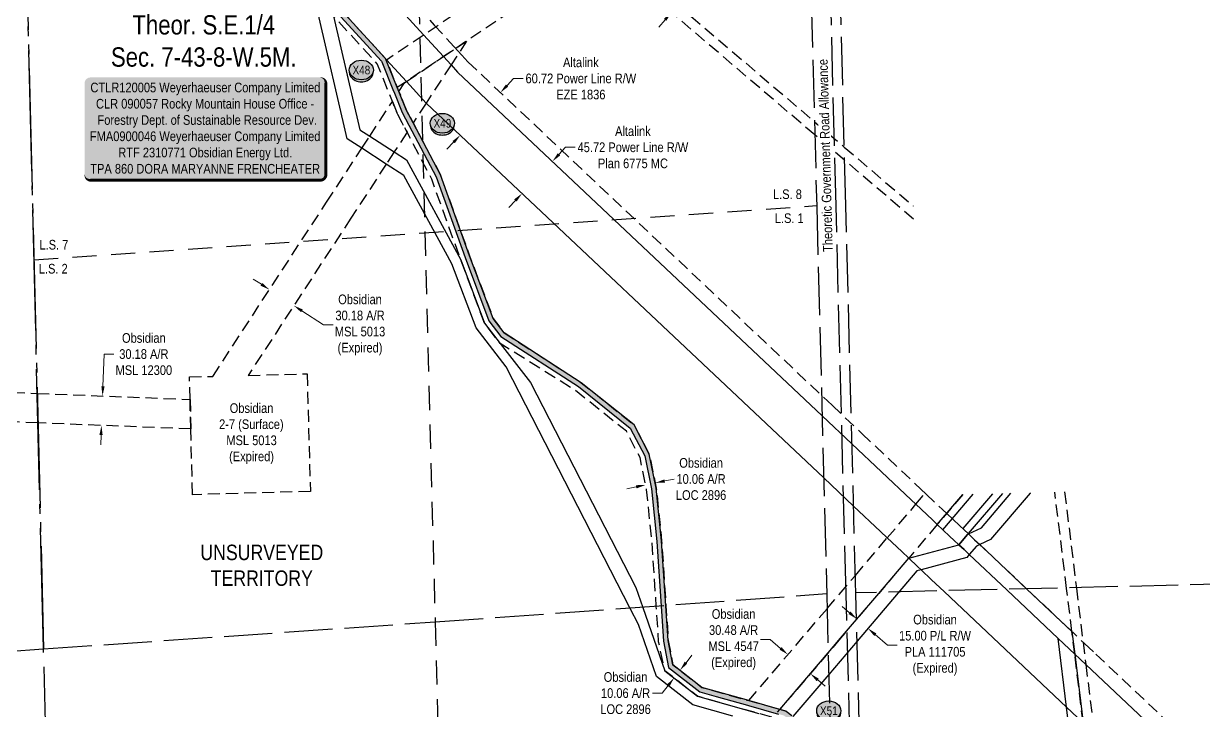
# Model space of a CAD drawing. Extents: x 624075 to 630566, y 5837004 to 5843820.
# Drawn here: x 625038 to 626260, y 5838624 to 5839336 of the extents above; entities that cross this region are included whole.
import ezdxf
from ezdxf.enums import TextEntityAlignment as Align

# ---------------------------------------------------------------- set-up
doc = ezdxf.new("R2010")
doc.units = 0
doc.header["$LTSCALE"] = 5
doc.header["$PDSIZE"] = 0.5
for name, pattern in [('foc-ACCESSROAD', [3.75, 2.5, -1.25]), ('foc-FLOWLINE', [3.75, 2.5, -1.25]), ('foc-LSD', [8, 5, -3]), ('foc-QUARTERLINE', [33, 25, -3, 2, -3]), ('foc-UNSURVEYED', [12.5, 10, -2.5])]:
    doc.linetypes.add(name, pattern=pattern)
doc.layers.get('Defpoints').update_dxf_attribs({"color": 9})
for name, color, linetype in [('AS-SURFACE IMPACT', 7, 'Continuous'), ('C-AR', 13, 'foc-ACCESSROAD'), ('C-RW', 13, 'Continuous'), ('C-SYMBOL', 7, 'Continuous'), ('C-WS', 13, 'foc-ACCESSROAD'), ('C-WS-S', 13, 'Continuous'), ('F-EZE', 190, 'foc-FLOWLINE'), ('F-RW', 190, 'Continuous'), ('L-ROAD-T', 7, 'Continuous'), ('L-SECQ', 8, 'foc-QUARTERLINE'), ('L-SECTION-LSD', 7, 'foc-LSD'), ('L-UNS-T', 3, 'Continuous'), ('L-USEC', 7, 'foc-UNSURVEYED'), ('P-CROSSINGS', 250, 'Continuous'), ('P-TEMP-H', 41, 'Continuous'), ('P-TEMP_WORKSPACE', 46, 'Continuous')]:
    doc.layers.add(name, color=color, linetype=linetype)
for name, color, linetype, lineweight in [('C-AR-T', 13, 'Continuous', 9), ('C-WS-T', 13, 'Continuous', 9), ('F-RW-T', 190, 'Continuous', 9)]:
    doc.layers.add(name, color=color, linetype=linetype, lineweight=lineweight)
doc.styles.add('100L', font='ARIALN.TTF', dxfattribs={"height": 11})
doc.styles.add('175L', font='ARIALN.TTF', dxfattribs={"height": 20})
doc.styles.add('80', font='ARIALN.TTF', dxfattribs={"height": 10})
doc.styles.add('80CG', font='ARIALN.TTF', dxfattribs={"height": 10})
doc.styles.add('80L', font='ARIALN.TTF', dxfattribs={"height": 10})
doc.styles.add('Crossing', font='ARIALN.TTF', dxfattribs={"height": 10})
doc.dimstyles.new('Compass 5 000', dxfattribs={"dimscale": 5, "dimtxt": 9, "dimasz": 2, "dimexe": 0.2, "dimexo": 0.0625, "dimgap": 0.5, "dimtad": 0, "dimtih": 1, "dimtoh": 1, "dimzin": 0, "dimdsep": 46, "dimtxsty": '80CG', "dimcen": 0.1, "dimse1": 1, "dimse2": 1, "dimclrd": 256, "dimclrt": 256, "dimaunit": 1, "dimadec": 4, "dimazin": 0, "dimtfac": 0.06, "dimtofl": 0, "dimtmove": 0, "dimatfit": 1, "dimfxl": 0.2, "dimtolj": 1, "dimtzin": 0, "dimlwd": -1, "dimarcsym": 0})

# ---------------------------------------------------------------- blocks, each defined once
blk = doc.blocks.new('*D47')
at = {"layer": 'C-AR-T', "transparency": 16777216}
for p, q in [((625723.7, 5838673.6), (625729.8, 5838681.5)), ((625705.2, 5838649.9), (625699, 5838642.1)), ((625699, 5838642.1), (625689, 5838642.1))]:
    blk.add_line(p, q, dxfattribs=at)
for points in [[(625722.4, 5838674.7), (625725, 5838672.6), (625717.5, 5838665.8)], [(625703.9, 5838651), (625706.5, 5838648.9), (625711.3, 5838657.8)]]:
    blk.add_solid(points, dxfattribs=at)
at = {"layer": 'Defpoints', "color": 0, "transparency": 16777216}
for p in [(625710.3, 5838658.6), (625711.3, 5838657.8), (625716.5, 5838666.5)]:
    blk.add_point(p, dxfattribs=at)
at = {"layer": 'C-AR-T', "transparency": 16777216, "insert": (625661.1, 5838642.1), "char_height": 10, "attachment_point": 5, "style": '80CG'}
blk.add_mtext('\\A1;Obsidian\\P10.06 A/R\\PLOC 2896', dxfattribs=at)
blk = doc.blocks.new('*D48')
at = {"layer": 'C-AR-T', "transparency": 16777216}
for p, q in [((625701.6, 5838861.9), (625711.4, 5838863.9)), ((625672.1, 5838855.8), (625662.3, 5838853.8))]:
    blk.add_line(p, q, dxfattribs=at)
for points in [[(625701.2, 5838863.5), (625701.9, 5838860.2), (625691.8, 5838859.9)], [(625671.8, 5838857.5), (625672.5, 5838854.2), (625681.9, 5838857.8)]]:
    blk.add_solid(points, dxfattribs=at)
at = {"layer": 'Defpoints', "color": 0, "transparency": 16777216}
for p in [(625681.9, 5838858.1), (625691.7, 5838860.1), (625691.8, 5838859.9)]:
    blk.add_point(p, dxfattribs=at)
at = {"layer": 'C-AR-T', "transparency": 16777216, "insert": (625739.3, 5838863.9), "char_height": 10, "attachment_point": 5, "style": '80CG'}
blk.add_mtext('\\A1;Obsidian\\P10.06 A/R\\PLOC 2896', dxfattribs=at)
blk = doc.blocks.new('*D55')
at = {"layer": 'C-WS-T', "transparency": 16777216}
for p, q in [((625810.9, 5838697.6), (625800.9, 5838697.6)), ((625821.6, 5838688.5), (625810.9, 5838697.6)), ((625860.1, 5838655.8), (625867.7, 5838649.3))]:
    blk.add_line(p, q, dxfattribs=at)
for points in [[(625822.7, 5838689.8), (625820.6, 5838687.2), (625829.3, 5838682)], [(625861.2, 5838657.1), (625859, 5838654.5), (625852.5, 5838662.3)]]:
    blk.add_solid(points, dxfattribs=at)
at = {"layer": 'Defpoints', "color": 0, "transparency": 16777216}
for p in [(625839.3, 5838693.8), (625829.3, 5838682), (625862.5, 5838674.1)]:
    blk.add_point(p, dxfattribs=at)
at = {"layer": 'C-WS-T', "transparency": 16777216, "insert": (625773, 5838697.6), "char_height": 10, "attachment_point": 5, "style": '80CG'}
blk.add_mtext('\\A1;Obsidian\\P30.48 A/R\\P{\\A0;MSL 4547\\P(Expired)}', dxfattribs=at)
blk = doc.blocks.new('*D56')
at = {"layer": 'C-WS-T', "transparency": 16777216}
for p, q in [((625283.9, 5839065.6), (625275.5, 5839071)), ((625325.9, 5839038.1), (625348.2, 5839023.5)), ((625348.2, 5839023.5), (625358.2, 5839023.5))]:
    blk.add_line(p, q, dxfattribs=at)
for points in [[(625284.8, 5839067), (625283, 5839064.2), (625292.3, 5839060.1)], [(625326.8, 5839039.5), (625325, 5839036.7), (625317.5, 5839043.6)]]:
    blk.add_solid(points, dxfattribs=at)
at = {"layer": 'Defpoints', "color": 0, "transparency": 16777216}
for p in [(625307.5, 5839083.5), (625292.3, 5839060.1), (625332.8, 5839067)]:
    blk.add_point(p, dxfattribs=at)
at = {"layer": 'C-WS-T', "transparency": 16777216, "insert": (625386.1, 5839023.5), "char_height": 10, "attachment_point": 5, "style": '80CG'}
blk.add_mtext('\\A1;Obsidian\\P30.18 A/R\\PMSL 5013\\P(Expired)', dxfattribs=at)
blk = doc.blocks.new('*D57')
at = {"layer": 'C-WS-T', "transparency": 16777216}
for p, q in [((625119.8, 5838959.9), (625121.1, 5838993.3)), ((625121.1, 5838993.3), (625131.1, 5838993.3)), ((625117.9, 5838909.5), (625117.5, 5838899.5))]:
    blk.add_line(p, q, dxfattribs=at)
for points in [[(625118.2, 5838960), (625121.5, 5838959.8), (625119.4, 5838949.9)], [(625116.2, 5838909.5), (625119.5, 5838909.4), (625118.3, 5838919.4)]]:
    blk.add_solid(points, dxfattribs=at)
at = {"layer": 'Defpoints', "color": 0, "transparency": 16777216}
for p in [(625092.3, 5838951), (625119.4, 5838949.9), (625091.1, 5838920.5)]:
    blk.add_point(p, dxfattribs=at)
at = {"layer": 'C-WS-T', "transparency": 16777216, "insert": (625162.2, 5838993.3), "char_height": 10, "attachment_point": 5, "style": '80CG'}
blk.add_mtext('\\A1;Obsidian\\P30.18 A/R\\PMSL 12300', dxfattribs=at)
blk = doc.blocks.new('*D59')
at = {"layer": 'C-WS-T', "transparency": 16777216}
for p, q in [((625721.6, 5839362.5), (625728.1, 5839370.1)), ((625728.1, 5839370.1), (625738.1, 5839370.1)), ((625702.1, 5839339.6), (625695.6, 5839332))]:
    blk.add_line(p, q, dxfattribs=at)
for points in [[(625720.3, 5839363.6), (625722.9, 5839361.5), (625715.1, 5839354.9)], [(625700.8, 5839340.7), (625703.3, 5839338.5), (625708.6, 5839347.2)]]:
    blk.add_solid(points, dxfattribs=at)
at = {"layer": 'Defpoints', "color": 0, "transparency": 16777216}
for p in [(625708.6, 5839347.2), (625771.4, 5839306.8), (625764.9, 5839299.2)]:
    blk.add_point(p, dxfattribs=at)
at = {"layer": 'C-WS-T', "transparency": 16777216, "insert": (625789.6, 5839370.1), "char_height": 10, "attachment_point": 5, "style": '80CG'}
blk.add_mtext('\\A1;Obsidian\\P10.06 Flowline R/W\\PPLA 2558', dxfattribs=at)
blk = doc.blocks.new('*D105')
at = {"layer": 'C-WS-T', "transparency": 16777216}
for p, q in [((625893, 5838725.4), (625885.4, 5838731.9)), ((625919.7, 5838702.7), (625932.5, 5838691.8)), ((625932.5, 5838691.8), (625942.5, 5838691.8))]:
    blk.add_line(p, q, dxfattribs=at)
for points in [[(625894.1, 5838726.7), (625892, 5838724.1), (625900.7, 5838718.9)], [(625920.8, 5838704), (625918.6, 5838701.4), (625912.1, 5838709.2)]]:
    blk.add_solid(points, dxfattribs=at)
at = {"layer": 'Defpoints', "color": 0, "transparency": 16777216}
for p in [(625906.4, 5838725.6), (625917.8, 5838715.9), (625912.1, 5838709.2)]:
    blk.add_point(p, dxfattribs=at)
at = {"layer": 'C-WS-T', "transparency": 16777216, "insert": (625981.6, 5838691.8), "char_height": 10, "attachment_point": 5, "style": '80CG'}
blk.add_mtext('\\A1;Obsidian\\P15.00 P/L R/W\\PPLA 111705\\P(Expired)', dxfattribs=at)
blk = doc.blocks.new('*D109')
at = {"layer": 'Defpoints', "color": 0, "transparency": 16777216}
for p in [(625585.3, 5839192.9), (625641.7, 5839139.7), (625610.4, 5839106.5)]:
    blk.add_point(p, dxfattribs=at)
at = {"layer": 'F-RW-T', "transparency": 16777216}
for p, q in [((625592.1, 5839200.2), (625599, 5839207.5)), ((625599, 5839207.5), (625609, 5839207.5)), ((625547.1, 5839152.4), (625540.2, 5839145.1))]:
    blk.add_line(p, q, dxfattribs=at)
for points in [[(625590.9, 5839201.4), (625593.4, 5839199.1), (625585.3, 5839192.9)], [(625545.8, 5839153.6), (625548.3, 5839151.3), (625553.9, 5839159.7)]]:
    blk.add_solid(points, dxfattribs=at)
at = {"layer": 'F-RW-T', "transparency": 16777216, "insert": (625668.7, 5839207.5), "char_height": 10, "attachment_point": 5, "style": '80CG'}
blk.add_mtext('\\A1;Altalink\\P45.72 Power Line R/W\\PPlan 6775 MC', dxfattribs=at)
blk = doc.blocks.new('*U129')
h = blk.add_hatch(color=255)
edge = h.paths.add_edge_path()
edge.add_line((-119, -54), (119, -54))
edge.add_arc((119, -48), 6, 270, 360)
edge.add_line((125, -48), (125, 46.5))
edge.add_arc((119, 46.5), 6, 0, 90)
edge.add_line((119, 52.5), (-119, 52.5))
edge.add_arc((-119, 46.5), 6, 90, 180)
edge.add_line((-125, 46.5), (-125, -48))
edge.add_arc((-119, -48), 6, 180, 270)
at = {"color": 44, "flags": 128}
blk.add_lwpolyline([(-119, -54, 3, 3, 0), (119, -54, 3, 3, 0.414214), (125, -48, 3, 3, 0), (125, 46.5, 3, 0, 0.414214), (119, 52.5, 0, 0, 0), (-119, 52.5, 0, 0, 0.414214), (-125, 46.5, 0, 0, 0), (-125, -48, 0, 3, 0.414214)], format="xyseb", close=True, dxfattribs=at)
at = {"color": 44, "style": '80'}
blk.add_attdef('ENTER_TEXT_001', (-36, -5), '', height=10, dxfattribs=at)
blk = doc.blocks.new('*D141')
at = {"layer": 'Defpoints', "color": 0, "transparency": 16777216}
for p in [(625527.6, 5839267.9), (625531.5, 5839264.3), (625486, 5839223.8)]:
    blk.add_point(p, dxfattribs=at)
at = {"layer": 'F-RW-T', "transparency": 16777216}
for p, q in [((625538.4, 5839271.6), (625545.2, 5839278.8)), ((625545.2, 5839278.8), (625555.2, 5839278.8)), ((625483, 5839212.8), (625476.1, 5839205.6))]:
    blk.add_line(p, q, dxfattribs=at)
for points in [[(625537.2, 5839272.7), (625539.6, 5839270.4), (625531.5, 5839264.3)], [(625481.8, 5839214), (625484.2, 5839211.7), (625489.9, 5839220.1)]]:
    blk.add_solid(points, dxfattribs=at)
at = {"layer": 'F-RW-T', "transparency": 16777216, "insert": (625614.8, 5839278.8), "char_height": 10, "attachment_point": 5, "style": '80CG'}
blk.add_mtext('\\A1;Altalink\\P60.72 Power Line R/W\\PEZE 1836', dxfattribs=at)
blk = doc.blocks.new('xing2')
h = blk.add_hatch(color=50)
h.dxf.hatch_style = 1
edge = h.paths.add_edge_path()
edge.add_ellipse((0, 0), major_axis=(-12.5, 0), ratio=0.816297, start_angle=0, end_angle=360)
h = blk.add_hatch(color=250)
h.dxf.hatch_style = 1
edge = h.paths.add_edge_path()
edge.add_ellipse((0, -2), major_axis=(-12.5, 0), ratio=0.816297, start_angle=0, end_angle=180)
edge.add_line((12.5, -2), (12.5, 0))
edge.add_ellipse((0, 0), major_axis=(-12.5, 0), ratio=0.816297, start_angle=0, end_angle=180, ccw=False)
edge.add_line((-12.5, 0), (-12.5, -2))
at = {"color": 250}
blk.add_ellipse((0, 0), major_axis=(-12.5, 0), ratio=0.816297, dxfattribs=at)
blk.add_ellipse((0, -2), major_axis=(-12.5, 0), ratio=0.816297, start_param=0, end_param=3.141593, dxfattribs=at)
at = {"color": 250, "style": 'Crossing'}
blk.add_attdef('CROSSING', text='', height=9, dxfattribs=at).set_placement((0.1, 0), align=Align.MIDDLE_CENTER)
at = {"color": 250, "style": 'Crossing', "flags": 1}
for tag, p in [('OWNER', (0.1, -12.5)), ('DESCRIPTION', (0.1, -25.8)), ('LOCATION', (0.1, -39.3)), ('DWG_REF', (0.1, -52.8))]:
    blk.add_attdef(tag, text='', height=9, dxfattribs=at).set_placement(p, align=Align.MIDDLE_CENTER)

msp = doc.modelspace()

# ---------------------------------------------------------------- hatches: boundary and pattern name
at = {"layer": 'P-TEMP-H'}
h = msp.add_hatch(color=256, dxfattribs=at)
h.dxf.hatch_style = 1
h.paths.add_polyline_path([(626146.972, 5837443.751), (626146.972, 5837438.753), (626166.965, 5837438.753), (626224.004, 5837431.653), (626243.169, 5837585.622), (626233.959, 5837949.053), (626231.8, 5838034.23), (626231.637, 5838044.604), (626217.476, 5838047.906), (626192.914, 5838053.632), (626168.224, 5838059.389), (626148.846, 5838064.598), (626126.735, 5838070.541), (626120.02, 5838073.358), (626066.392, 5838095.862), (626034.974, 5838117.397), (626016.465, 5838143.526), (626006.745, 5838177.961), (626001.353, 5838249.593), (625977.662, 5838378.714), (625947.35, 5838459.403), (625904.912, 5838538.206), (625897.192, 5838552.542), (625873.592, 5838582.481), (625863.508, 5838595.275), (625834.479, 5838617.974), (625827.535, 5838623.403), (625820.979, 5838625.255), (625789.861, 5838634.045), (625788.714, 5838634.369), (625756.415, 5838643.492), (625740.16, 5838648.083), (625710.207, 5838671.474), (625705.365, 5838696.723), (625702.97, 5838732.53), (625698.478, 5838799.717), (625692.894, 5838854.433), (625685.696, 5838889.503), (625669.945, 5838919.941), (625615.201, 5838963.715), (625535.375, 5839015.448), (625523.932, 5839030.241), (625499.608, 5839095.12), (625469.377, 5839178.902), (625441.079, 5839232.735), (625434.25, 5839245.727), (625426.315, 5839265.348), (625424.704, 5839269.331), (625413.136, 5839297.937), (625412.539, 5839299.411), (625224.707, 5839504.989), (625132.612, 5839605.789), (625122.618, 5839616.727), (625068.186, 5839676.304), (625054.684, 5839691.083), (625031.923, 5839715.997), (624532.487, 5840262.62), (624506.503, 5840291.058), (624434.39, 5840369.985), (624424.273, 5840381.058), (624365.831, 5840445.021), (624352.844, 5840459.231), (624392.625, 5840495.53), (624409.07, 5840512.876), (624501.284, 5840555.496), (624522.002, 5840577.34), (624812.151, 5840884.072), (624815.187, 5840926.185), (624808.861, 5841137.063), (624807.821, 5841174.517), (625068.366, 5841405.676), (625067.508, 5841404.923), (625187.406, 5841511.282), (625331.524, 5841639.139), (625678.972, 5841947.4), (625954.053, 5842191.456), (626028.823, 5842257.79), (626289.176, 5842488.777), (626597.923, 5842762.709), (626601.125, 5842765.55), (626871.997, 5843005.873), (627013.797, 5843131.681), (627394.954, 5843469.852), (627476.425, 5843542.136), (627579.461, 5843629.016), (627595.899, 5843609.521), (627807.119, 5843368.502), (627912.819, 5843406.904), (627967.027, 5843414.89), (628230.311, 5843232.542), (628315.153, 5843173.781), (628393.275, 5843122.374), (628460.671, 5843078.024), (628653.288, 5843395.538), (628765.077, 5843342.231), (628887.206, 5843339.246), (629211.708, 5843376.773), (629377.481, 5843423.741), (629453.63, 5843473.599), (629463.418, 5843558.632), (629455.324, 5843594.326), (629450.449, 5843593.221), (629458.355, 5843558.357), (629448.933, 5843476.497), (629375.383, 5843428.342), (629210.734, 5843381.692), (628886.979, 5843344.252), (628766.266, 5843347.201), (628651.36, 5843401.995), (628459.087, 5843085.049), (628396.049, 5843126.532), (628317.95, 5843177.924), (628233.157, 5843236.651), (627968.251, 5843420.123), (627911.589, 5843411.774), (627808.625, 5843374.367), (627599.69, 5843612.78), (627580.109, 5843636.002), (627473.155, 5843545.916), (627391.636, 5843473.591), (627010.48, 5843135.42), (626868.68, 5843009.612), (626598.043, 5842769.497), (626285.859, 5842492.516), (626025.506, 5842261.529), (625950.736, 5842195.195), (625675.655, 5841951.138), (625328.207, 5841642.878), (625196.525, 5841526.047), (625103.713, 5841443.718), (625099.206, 5841439.719), (625091.65, 5841433.016), (625087.931, 5841429.729), (625080.041, 5841422.752), (625076.282, 5841419.429), (625065.049, 5841409.415), (624802.76, 5841176.709), (624803.865, 5841136.919), (624810.183, 5840926.29), (624807.294, 5840886.21), (624518.371, 5840580.774), (624498.317, 5840559.631), (624406.101, 5840517.01), (624389.256, 5840499.222), (624345.782, 5840459.554), (624362.141, 5840441.649), (624420.583, 5840377.686), (624430.7, 5840366.614), (624502.813, 5840287.687), (624528.797, 5840259.248), (625028.233, 5839712.625), (625050.994, 5839687.711), (625064.496, 5839672.932), (625118.928, 5839613.356), (625128.922, 5839602.417), (625221.017, 5839501.617), (625408.243, 5839296.704), (625408.502, 5839296.063), (625420.071, 5839267.457), (625421.682, 5839263.474), (625429.71, 5839243.622), (625436.655, 5839230.41), (625464.793, 5839176.881), (625494.917, 5839093.394), (625519.517, 5839027.78), (625531.942, 5839011.716), (625612.274, 5838959.655), (625665.994, 5838916.701), (625680.939, 5838887.821), (625687.947, 5838853.675), (625693.496, 5838799.297), (625697.983, 5838732.196), (625700.398, 5838696.083), (625705.652, 5838668.69), (625737.857, 5838643.539), (625755.056, 5838638.682), (625787.355, 5838629.559), (625788.502, 5838629.235), (625819.621, 5838620.445), (625825.231, 5838618.86), (625831.401, 5838614.037), (625859.955, 5838591.709), (625869.667, 5838579.387), (625892.997, 5838549.789), (625900.511, 5838535.836), (625942.789, 5838457.33), (625972.827, 5838377.374), (625996.389, 5838248.953), (626001.799, 5838177.086), (626011.889, 5838141.339), (626031.411, 5838113.78), (626063.988, 5838091.451), (626118.086, 5838068.75), (626125.112, 5838065.802), (626147.549, 5838059.771), (626167.007, 5838054.541), (626191.779, 5838048.765), (626216.342, 5838043.038), (626226.701, 5838040.623), (626226.803, 5838034.128), (626228.962, 5837948.926), (626238.163, 5837585.869), (626219.661, 5837437.23), (626167.274, 5837443.751)])

# ---------------------------------------------------------------- linework, layer by layer
at = {"layer": 'C-AR', "flags": 128}
for points in [[(624103.701, 5840731.929), (624175.594, 5840653.242), (624192.223, 5840635.029), (624199.116, 5840627.482), (624201.696, 5840624.662), (624206.638, 5840619.136), (624209.033, 5840616.621), (624212.795, 5840612.507), (624296.026, 5840521.423), (624306.14, 5840510.353), (624309.72, 5840506.435), (624313.367, 5840502.442), (624348.972, 5840463.473), (624365.831, 5840445.021), (624424.273, 5840381.058), (624434.39, 5840369.985), (624506.503, 5840291.058), (624532.487, 5840262.62), (625031.923, 5839715.997), (625054.684, 5839691.083), (625068.186, 5839676.304), (625122.618, 5839616.727), (625132.612, 5839605.789), (625224.707, 5839504.989), (625412.539, 5839299.411), (625413.136, 5839297.937), (625424.704, 5839269.331), (625426.315, 5839265.348), (625434.25, 5839245.727), (625441.079, 5839232.735), (625469.377, 5839178.902), (625499.608, 5839095.12), (625523.932, 5839030.241), (625535.375, 5839015.448), (625615.201, 5838963.715), (625669.945, 5838919.941), (625685.696, 5838889.503), (625692.894, 5838854.433), (625698.478, 5838799.717), (625702.97, 5838732.53), (625705.365, 5838696.723), (625710.207, 5838671.474), (625740.16, 5838648.083), (625756.415, 5838643.492), (625788.714, 5838634.369), (625789.861, 5838634.045), (625820.979, 5838625.255), (625827.535, 5838623.403), (625834.479, 5838617.974), (625863.508, 5838595.275), (625873.592, 5838582.481), (625897.192, 5838552.542), (625904.912, 5838538.206), (625947.35, 5838459.403), (625977.662, 5838378.714), (626001.353, 5838249.593), (626006.745, 5838177.961), (626016.465, 5838143.526), (626034.974, 5838117.397), (626066.392, 5838095.862), (626120.02, 5838073.358), (626126.735, 5838070.541), (626148.846, 5838064.598), (626168.224, 5838059.389), (626192.914, 5838053.632), (626217.476, 5838047.906), (626303.191, 5838027.923), (626600.444, 5838003.942), (626622.663, 5837989.369), (626649.332, 5837960.105), (626690.594, 5837914.833), (626725.366, 5837894.949), (626756.869, 5837876.935), (626788.877, 5837857.014), (626798.165, 5837847.13), (626811.591, 5837832.843), (626813.264, 5837831.063), (626823.596, 5837819.989), (626825.702, 5837817.827), (626827.496, 5837815.918)], [(626827.892, 5837800.974), (626817.26, 5837812.249), (626797.421, 5837833.289), (626782.578, 5837849.031), (626751.29, 5837868.529), (626725.678, 5837883.174), (626684.221, 5837906.882), (626636.036, 5837959.75), (626616.08, 5837981.65), (626597.072, 5837994.115), (626301.635, 5838017.95), (626231.8, 5838034.23), (626216.552, 5838037.784), (626201.418, 5838041.313), (626191.996, 5838043.509), (626176.425, 5838047.141), (626175.745, 5838047.3), (626165.941, 5838049.582), (626123.057, 5838061.168), (626103.371, 5838069.428), (626091.33, 5838074.48), (626061.549, 5838086.978), (626030.588, 5838108.199), (626027.799, 5838110.111), (626012.058, 5838132.333), (626007.249, 5838139.123), (625996.783, 5838176.199), (625995.855, 5838188.531), (625991.356, 5838248.304), (625967.923, 5838376.014), (625938.166, 5838455.229), (625905.488, 5838515.906), (625888.744, 5838546.998), (625874.027, 5838565.669), (625856.353, 5838588.093), (625829.723, 5838608.916), (625827.842, 5838610.387), (625822.895, 5838614.255), (625813.4, 5838616.937), (625799.175, 5838620.954), (625735.523, 5838638.933), (625701.679, 5838665.362), (625695.377, 5838695.237), (625692.93, 5838731.835), (625688.448, 5838798.87), (625682.934, 5838852.908), (625676.117, 5838886.116), (625661.989, 5838913.417), (625609.328, 5838955.525), (625531.368, 5839004.175), (625515.04, 5839025.285), (625490.429, 5839090.928), (625460.348, 5839174.448), (625434.779, 5839223.09), (625425.108, 5839241.489), (625419.612, 5839255.08), (625403.888, 5839293.96), (625358.65, 5839343.471), (625211.886, 5839504.101), (625146.732, 5839575.416), (625114.9, 5839610.255), (625113.551, 5839611.731), (625032.316, 5839700.645), (624519.664, 5840261.732), (624493.682, 5840290.171), (624426.801, 5840363.371), (624416.684, 5840374.444), (624302.288, 5840499.649), (624207.026, 5840603.919), (624201.508, 5840609.958), (624196.227, 5840615.737), (624191.602, 5840620.799), (624179.061, 5840634.526), (624175.985, 5840637.893), (624168.164, 5840646.453), (624158.445, 5840657.089), (624104.092, 5840716.579)], [(625946.786, 5839620.403), (625878.122, 5839574.23), (625848.463, 5839554.287), (625838.333, 5839547.476), (625643.246, 5839416.284), (625634.533, 5839410.425), (625626.039, 5839404.713), (625617.326, 5839398.854), (625496.516, 5839317.622), (625472.541, 5839301.499), (625434.192, 5839275.711), (625432.216, 5839274.383), (625424.704, 5839269.331), (625413.136, 5839297.937), (625413.599, 5839298.249), (625451.95, 5839324.035), (625593.488, 5839419.207), (625602.2, 5839425.064), (625610.696, 5839430.777), (625619.407, 5839436.636), (625778.013, 5839543.296), (625847.538, 5839590.049), (625877.197, 5839609.993), (625945.861, 5839656.166)]]:
    msp.add_lwpolyline(points, dxfattribs=at)
at = {"layer": 'C-AR'}
for points in [[(625959.388, 5839133.079), (625887.953, 5839194.075), (625857.097, 5839220.417), (625634.533, 5839410.425), (625610.696, 5839430.777), (625501.349, 5839524.133), (625309.284, 5839688.115), (625317.155, 5839694.671), (625515.747, 5839525.13), (625619.407, 5839436.636), (625643.246, 5839416.284), (625856.745, 5839234.027), (625887.601, 5839207.687), (625959.035, 5839146.702)], [(624951.39, 5838956.457), (625051.523, 5838952.561), (625210.007, 5838946.396), (625210.855, 5838915.842), (625052.307, 5838922.01), (624952.174, 5838925.906)], [(626115.824, 5838850.646), (626128.051, 5838750.921), (626137.76, 5838671.737), (626146.472, 5838600.675), (626186.719, 5838272.425), (626176.635, 5838272.144), (626134.964, 5838611.534), (626126.237, 5838682.612), (626123.371, 5838705.959), (626117.883, 5838750.651), (626105.639, 5838850.375)]]:
    msp.add_lwpolyline(points, dxfattribs=at)
msp.add_lwpolyline([(625454.576, 5839253.403), (625441.079, 5839232.735), (625434.25, 5839245.727), (625426.315, 5839265.348), (625432.216, 5839274.383), (625434.192, 5839275.711), (625472.541, 5839301.499), (625496.516, 5839317.622), (625480.382, 5839292.917), (625454.576, 5839253.403)], close=True, dxfattribs=at)
at = {"layer": 'C-RW'}
for points in [[(625818.511, 5838622.355), (625820.979, 5838625.255), (625870.967, 5838684.009), (625883.734, 5838699.016), (625900.252, 5838718.43), (625923.275, 5838745.49), (625954.314, 5838781.972), (626006.183, 5838795.874), (626015.155, 5838806.418), (626016.295, 5838806.97), (626029.617, 5838813.412), (626060.191, 5838849.167)], [(626080.109, 5838849.697), (626080.114, 5838849.386), (626038.976, 5838801.276), (626027.97, 5838795.954), (626024.53, 5838794.29), (626017.109, 5838785.567), (626014.579, 5838782.594), (625967.134, 5838769.879), (625962.711, 5838768.694), (625943.425, 5838746.024), (625900.832, 5838695.965), (625871.548, 5838661.544), (625834.479, 5838617.974)], [(626051.324, 5838848.932), (626015.922, 5838807.321), (626015.155, 5838806.418), (626006.183, 5838795.874), (626001.155, 5838800.617), (625997.041, 5838804.498), (625989.689, 5838811.434), (625983.97, 5838816.829), (626010.356, 5838847.843)], [(626202.917, 5837587.607), (626193.784, 5837947.986), (626192.573, 5837995.754), (626192.32, 5838005.748), (626191.503, 5838037.986), (626191.996, 5838043.509), (626192.418, 5838048.223), (626192.914, 5838053.632), (626201.822, 5838150.778), (626169.925, 5838203.638), (626161.564, 5838271.726), (626117.862, 5838627.669), (626109.134, 5838698.747), (626055.868, 5838749.005), (626017.109, 5838785.567), (626011.619, 5838790.746), (626006.183, 5838795.874), (626001.155, 5838800.617), (625997.041, 5838804.498), (625989.689, 5838811.434), (626020.937, 5838848.124)], [(626041.088, 5838848.66), (626010.355, 5838812.573), (626011.453, 5838811.538), (626015.922, 5838807.321), (626016.295, 5838806.97), (626022.628, 5838800.994), (626027.97, 5838795.954), (626077.138, 5838749.57), (626123.371, 5838705.959), (626126.237, 5838682.612), (626134.964, 5838611.534)]]:
    msp.add_lwpolyline(points, dxfattribs=at)
at = {"layer": 'C-WS'}
msp.add_lwpolyline([(625376.681, 5839134.13), (625270.334, 5838971.294), (625331.307, 5838972.987), (625334.694, 5838851.042), (625212.749, 5838847.656), (625210.855, 5838915.842), (625210.007, 5838946.396), (625209.362, 5838969.601), (625233.607, 5838970.274), (625351.401, 5839150.64), (625387.873, 5839206.483), (625396.073, 5839219.038), (625419.612, 5839255.08), (625425.108, 5839241.489), (625434.779, 5839223.09), (625421.446, 5839202.674), (625413.246, 5839190.119), (625376.681, 5839134.13)], close=True, dxfattribs=at)
msp.add_lwpolyline([(626010.356, 5838847.843), (625983.97, 5838816.829), (625954.314, 5838781.972), (625923.275, 5838745.49), (625900.252, 5838718.43), (625883.734, 5838699.016), (625870.967, 5838684.009), (625820.979, 5838625.255), (625789.861, 5838634.045), (625788.714, 5838634.369), (625869.787, 5838729.66), (625882.328, 5838744.403), (625899.071, 5838764.08), (625932.114, 5838802.916), (625961.769, 5838837.771), (625969.412, 5838846.754)], dxfattribs=at)
at = {"layer": 'F-EZE'}
msp.add_lwpolyline([(625294.01, 5839519.131), (625463.019, 5839334.149), (625483.61, 5839311.614), (625491.452, 5839303.031), (625497.868, 5839296.009), (625874.911, 5838940.325), (625905.84, 5838911.148), (625967.296, 5838853.17), (625972.058, 5838848.678), (625989.26, 5838832.452), (625994.258, 5838827.738), (625999.979, 5838822.341), (626007.33, 5838815.406), (626011.445, 5838811.524), (626016.473, 5838806.781), (626021.909, 5838801.653), (626027.398, 5838796.474), (626066.157, 5838759.913), (626119.424, 5838709.653), (626136.527, 5838693.519), (626148.052, 5838682.641), (626729.608, 5838134.038), (626832.208, 5838037.251)], dxfattribs=at)
at = {"layer": 'F-EZE', "linetype": 'ByBlock'}
for points in [[(626823.627, 5837961.905), (626820.708, 5837964.658), (626721.026, 5838058.693), (626146.472, 5838600.675), (626134.964, 5838611.534), (626117.862, 5838627.669), (625991.084, 5838747.287), (625978.097, 5838759.538), (625967.134, 5838769.879), (625963.518, 5838773.29), (625954.314, 5838781.972), (625947.098, 5838788.781), (625932.114, 5838802.916), (625925.126, 5838809.508), (625897.216, 5838835.838), (625866.287, 5838865.016), (625454.576, 5839253.403), (625434.192, 5839275.711), (625413.599, 5839298.249), (625412.539, 5839299.411), (625224.707, 5839504.989)], [(625282.941, 5839509.017), (625451.95, 5839324.035), (625472.541, 5839301.499), (625480.382, 5839292.917), (625487.174, 5839285.484), (625864.622, 5838929.418), (625895.55, 5838900.241), (625957.007, 5838842.263), (625961.769, 5838837.771), (625978.97, 5838821.544), (625983.97, 5838816.829), (625989.689, 5838811.434), (625997.041, 5838804.498), (626001.155, 5838800.617), (626006.183, 5838795.874), (626011.619, 5838790.746), (626017.109, 5838785.567), (626055.868, 5838749.005), (626109.134, 5838698.747), (626126.237, 5838682.612), (626137.76, 5838671.737), (626719.318, 5838123.131), (626821.919, 5838026.343)]]:
    msp.add_lwpolyline(points, dxfattribs=at)
at = {"layer": 'F-RW'}
for points in [[(625772.344, 5838618.144), (625730.916, 5838629.847), (625693.211, 5838659.291), (625674.351, 5838713.296), (625665.794, 5838729.956), (625537.455, 5838979.968), (625506.21, 5839020.362), (625481.315, 5839086.765), (625431.508, 5839178.342), (625413.246, 5839190.119), (625387.873, 5839206.483), (625372.608, 5839216.329), (625342.639, 5839346.162)], [(625358.65, 5839343.471), (625385.85, 5839225.632), (625396.073, 5839219.038), (625421.446, 5839202.674), (625434.088, 5839194.521), (625490.429, 5839090.928), (625515.04, 5839025.285), (625531.368, 5839004.175), (625562.63, 5838963.758), (625671.608, 5838751.474), (625678.807, 5838730.857), (625701.679, 5838665.362), (625735.523, 5838638.933), (625799.175, 5838620.954)]]:
    msp.add_lwpolyline(points, dxfattribs=at)
at = {"layer": 'L-SECQ'}
for p, q in [((625039.442, 5839454.049), (625058.312, 5838687.924)), ((625058.317, 5838687.924), (625039.443, 5839454.049)), ((625079.481, 5837884.556), (625058.317, 5838687.924))]:
    msp.add_line(p, q, dxfattribs=at)
at = {"layer": 'L-SECTION-LSD', "flags": 128}
for points in [[(625442.876, 5839520.104), (625463.865, 5838715.991)], [(625463.865, 5838715.991), (625484.911, 5837909.699)]]:
    msp.add_lwpolyline(points, dxfattribs=at)
at = {"layer": 'L-USEC'}
for p, q in [((625848.621, 5839548.19), (625859.017, 5839146.126)), ((625879.115, 5839146.667), (625868.718, 5839548.731)), ((625889.172, 5839146.927), (625878.775, 5839548.991)), ((625859.017, 5839146.126), (625869.414, 5838744.06)), ((625889.512, 5838744.602), (625879.115, 5839146.667)), ((625899.568, 5838744.862), (625889.172, 5839146.927)), ((626295.89, 5838755.397), (625899.528, 5838746.017)), ((625463.865, 5838715.991), (625869.384, 5838745.216)), ((625869.414, 5838744.06), (625879.81, 5838341.996)), ((625899.909, 5838342.538), (625889.512, 5838744.602)), ((625909.965, 5838342.798), (625899.568, 5838744.862)), ((625058.317, 5838687.924), (625463.865, 5838715.991)), ((624958.463, 5838681.012), (625058.317, 5838687.924))]:
    msp.add_line(p, q, dxfattribs=at)

# ---------------------------------------------------------------- block references
at = {"layer": 'AS-SURFACE IMPACT'}
ref = msp.add_blockref('*U129', (625225.777, 5839227.392), dxfattribs=at)
ref.add_attrib('ENTER_TEXT_001', 'CTLR120005 Weyerhaeuser Company Limited', (625106.855, 5839264.499), dxfattribs={"layer": '0', "color": 44, "height": 10, "style": '80'})
ref.add_attrib('ENTER_TEXT_002', 'CLR 090057 Rocky Mountain House Office -', (625112.656, 5839247.655), dxfattribs={"layer": '0', "color": 44, "height": 10, "style": '80'})
ref.add_attrib('ENTER_TEXT_003', ' Forestry Dept. of Sustainable Resource Dev.', (625111.012, 5839230.811), dxfattribs={"layer": '0', "color": 44, "height": 10, "style": '80'})
ref.add_attrib('ENTER_TEXT_004', 'FMA0900046 Weyerhaeuser Company Limited', (625106.323, 5839213.967), dxfattribs={"layer": '0', "color": 44, "height": 10, "style": '80'})
ref.add_attrib('ENTER_TEXT_005', 'RTF 2310771 Obsidian Energy Ltd.', (625135.712, 5839197.123), dxfattribs={"layer": '0', "color": 44, "height": 10, "style": '80'})
ref.add_attrib('ENTER_TEXT_006', 'TPA 860 DORA MARYANNE FRENCHEATER', (625106.701, 5839180.279), dxfattribs={"layer": '0', "color": 44, "height": 10, "style": '80'})
at = {"layer": 'P-CROSSINGS', "color": 4}
for p, values in [((625387.415, 5839287.589), {'CROSSING': 'X48'}), ((625471.324, 5839232.394), {'CROSSING': 'X49'}), ((625871.538, 5838623.867), {'CROSSING': 'X51'})]:
    msp.add_blockref('xing2', p, dxfattribs=at).add_auto_attribs(values)

# ---------------------------------------------------------------- texts
at = {"layer": 'C-SYMBOL', "color": 3, "insert": (625224.234, 5839344.393), "char_height": 20, "width": 346.38472, "attachment_point": 2, "style": '175L'}
msp.add_mtext('Theor. S.E.1/4 \\PSec. 7-43-8-W.5M.', dxfattribs=at)
at = {"layer": 'C-WS-S', "insert": (625233.402, 5838942.366), "char_height": 10, "attachment_point": 1, "style": '80L'}
msp.add_mtext_dynamic_manual_height_columns('\\A1;\\pi17.721;Obsidian\\P\\pi6.7219;2-7 (Surface)\\P\\pi14.225;MSL 5013\\P\\pi17.097;(Expired)', width=79.27596, gutter_width=50, heights=[0], dxfattribs=at)
at = {"layer": 'L-SECTION-LSD', "style": '100L'}
for s, p in [('L.S. 7', (625054.089, 5839101.602)), ('L.S. 2', (625053.417, 5839076.764))]:
    msp.add_text(s, height=9.9964, dxfattribs=at).set_placement(p)
at = {"layer": 'L-UNS-T', "color": 3, "insert": (625284.363, 5838774.453), "char_height": 16, "attachment_point": 5, "style": '80L'}
msp.add_mtext_dynamic_manual_height_columns('UNSURVEYED TERRITORY', width=126.41375, gutter_width=47.5, heights=[0], dxfattribs=at)

# ---------------------------------------------------------------- dimensions: what is measured, and where the dimension line sits
at = {"layer": 'C-AR-T', "color": 1}
for p1, p2, distance, picture, middle in [((625681.865, 5838858.112), (625691.724, 5838860.136), -0.278, '*D48', (625739.301, 5838863.885)), ((625716.541, 5838666.528), (625710.346, 5838658.594), 1.256, '*D47', (625661.096, 5838642.059))]:
    dim = msp.add_aligned_dim(p1=p1, p2=p2, distance=distance, text='Obsidian\\P10.06 A/R\\PLOC 2896', dimstyle='Compass 5 000', dxfattribs=at)
    dim.commit()
    dim.dimension.update_dxf_attribs({"geometry": picture, "text_midpoint": middle})
at = {"layer": 'C-WS-T', "color": 1}
for base, p1, p2, angle, text, picture, middle in [((625708.553, 5839347.233), (625771.444, 5839306.846), (625764.874, 5839299.15), 229.511773, 'Obsidian\\P10.06 Flowline R/W\\PPLA 2558', '*D59', (625789.603, 5839370.139)), ((625119.446, 5838949.919), (625091.108, 5838920.501), (625092.293, 5838950.975), 87.77232, 'Obsidian\\P30.18 A/R\\PMSL 12300', '*D57', (625162.221, 5838993.302)), ((625829.262, 5838682.028), (625862.502, 5838674.059), (625839.287, 5838693.811), 139.608936, 'Obsidian\\P30.48 A/R\\P{\\A0;MSL 4547\\P(Expired)}', '*D55', (625773.018, 5838697.625))]:
    dim = msp.add_linear_dim(base=base, p1=p1, p2=p2, angle=angle, text=text, dimstyle='Compass 5 000', dxfattribs=at)
    dim.commit()
    dim.dimension.update_dxf_attribs({"geometry": picture, "text_midpoint": middle, "dimtype": 161})
at = {"layer": 'C-WS-T'}
for base, p1, p2, angle, text, picture, middle in [((625292.266, 5839060.092), (625332.809, 5839066.955), (625307.53, 5839083.464), 146.852182, 'Obsidian\\P30.18 A/R\\PMSL 5013\\P(Expired)', '*D56', (625386.135, 5839023.548)), ((625912.078, 5838709.182), (625906.39, 5838725.644), (625917.814, 5838715.924), 319.607594, 'Obsidian\\P15.00 P/L R/W\\PPLA 111705\\P(Expired)', '*D105', (625981.561, 5838691.827))]:
    dim = msp.add_linear_dim(base=base, p1=p1, p2=p2, angle=angle, text=text, dimstyle='Compass 5 000', dxfattribs=at)
    dim.commit()
    dim.dimension.update_dxf_attribs({"geometry": picture, "text_midpoint": middle, "dimtype": 161})
at = {"layer": 'F-RW-T', "color": 3}
dim = msp.add_aligned_dim(p1=(625485.983, 5839223.775), p2=(625527.635, 5839267.929), distance=-5.322, text='Altalink\\P60.72 Power Line R/W\\PEZE 1836', dimstyle='Compass 5 000', dxfattribs=at)
dim.commit()
dim.dimension.update_dxf_attribs({"geometry": '*D141', "text_midpoint": (625614.78, 5839278.825)})
at = {"layer": 'F-RW-T'}
dim = msp.add_linear_dim(base=(625585.279, 5839192.936), p1=(625610.353, 5839106.45), p2=(625641.716, 5839139.696), angle=46.669677, text='Altalink\\P45.72 Power Line R/W\\PPlan 6775 MC', dimstyle='Compass 5 000', dxfattribs=at)
dim.commit()
dim.dimension.update_dxf_attribs({"geometry": '*D109', "text_midpoint": (625668.693, 5839207.484), "dimtype": 161})

# ---------------------------------------------------------------- next in the draw order: texts
at = {"layer": 'L-ROAD-T', "insert": (625863.003, 5839198.932), "char_height": 10, "width": 202.69451, "attachment_point": 2, "rotation": 91.551424, "style": '80L', "bg_fill": 3, "box_fill_scale": 1.15, "bg_fill_color": 256, "bg_fill_true_color": 256, "bg_fill_transparency": 0}
msp.add_mtext('Theoretic Government Road Allowance', dxfattribs=at)

# ---------------------------------------------------------------- next in the draw order: linework, layer by layer
at = {"layer": 'L-SECTION-LSD', "flags": 128}
msp.add_lwpolyline([(625048.383, 5839091.029), (625858.991, 5839147.138)], dxfattribs=at)

# ---------------------------------------------------------------- next in the draw order: texts
at = {"layer": 'L-SECTION-LSD', "char_height": 9.9964, "width": 29.92792, "attachment_point": 1, "style": '100L', "bg_fill": 3, "box_fill_scale": 1.15, "bg_fill_color": 256, "bg_fill_true_color": 256, "bg_fill_transparency": 0}
for s, insert in [('L.S. 8', (625813.766, 5839163.941)), ('L.S. 1', (625815.645, 5839139.103))]:
    msp.add_mtext(s, dxfattribs=dict(at, insert=insert))

# ---------------------------------------------------------------- next in the draw order: linework, layer by layer
at = {"layer": 'P-TEMP_WORKSPACE', "flags": 128}
for points in [[(625221.017, 5839501.617), (625408.243, 5839296.704), (625408.502, 5839296.063), (625420.071, 5839267.457), (625421.682, 5839263.474), (625429.71, 5839243.622), (625436.655, 5839230.41), (625464.793, 5839176.881), (625494.917, 5839093.394), (625519.517, 5839027.78), (625531.942, 5839011.716), (625612.274, 5838959.655), (625665.994, 5838916.701), (625680.939, 5838887.821), (625687.947, 5838853.675), (625693.496, 5838799.297), (625697.983, 5838732.196), (625700.398, 5838696.083), (625705.652, 5838668.69), (625737.857, 5838643.539), (625755.056, 5838638.682), (625787.355, 5838629.559), (625788.502, 5838629.235), (625819.621, 5838620.445)], [(625827.535, 5838623.403), (625820.979, 5838625.255), (625789.861, 5838634.045), (625788.714, 5838634.369), (625756.415, 5838643.492), (625740.16, 5838648.083), (625710.207, 5838671.474), (625705.365, 5838696.723), (625702.97, 5838732.53), (625698.478, 5838799.717), (625692.894, 5838854.433), (625685.696, 5838889.503), (625669.945, 5838919.941), (625615.201, 5838963.715), (625535.375, 5839015.448), (625523.932, 5839030.241), (625499.608, 5839095.12), (625469.377, 5839178.902), (625441.079, 5839232.735), (625434.25, 5839245.727), (625426.315, 5839265.348), (625424.704, 5839269.331), (625413.136, 5839297.937), (625412.539, 5839299.411), (625224.707, 5839504.989)]]:
    msp.add_lwpolyline(points, dxfattribs=at)

doc.saveas('drawing.dxf')
